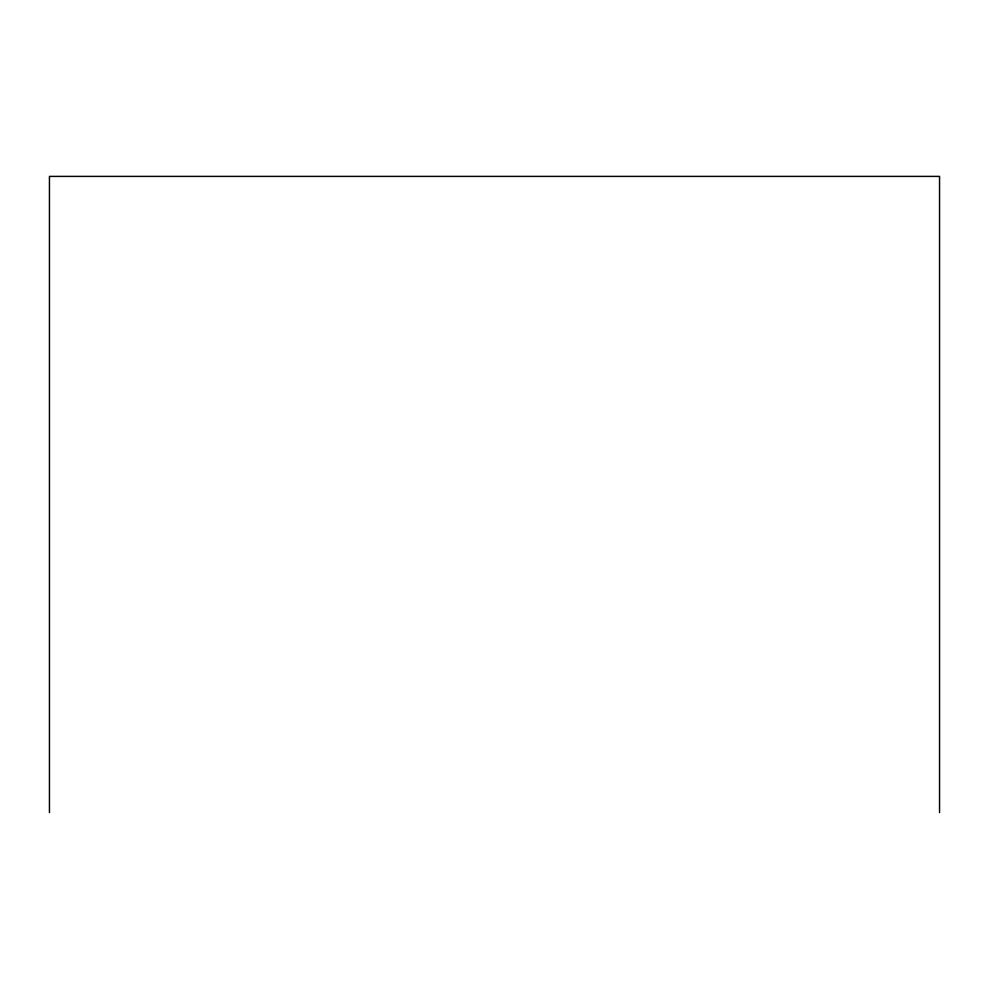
<?xml version="1.0" encoding="UTF-8"?>
<svg xmlns="http://www.w3.org/2000/svg" width="989" height="989" viewBox="0 0 989 989"><rect width="100%" height="100%" fill="white"/><g stroke="black" fill="none" stroke-linecap="round" stroke-linejoin="round"><path stroke-width="1.48" d="M939.55 812.599L939.55 176.401L49.45 176.401L49.45 812.599"/></g></svg>
